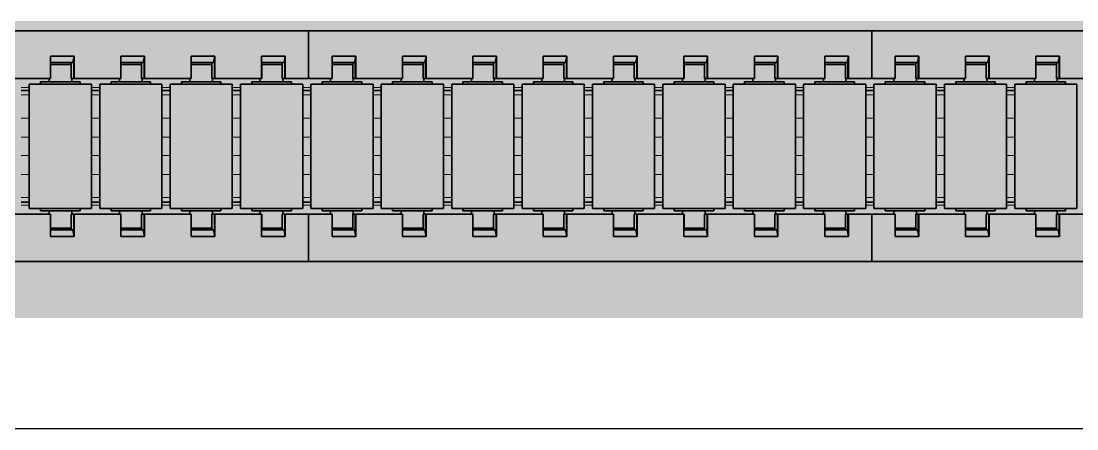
# Model space of a CAD drawing. Header units: inches. Extents: x 185496 to 352137, y 107182 to 179410.
# Drawn here: x 244778.8 to 244965.6, y 155375 to 155447.1 of the extents above; entities that cross this region are included whole.
import ezdxf

# ---------------------------------------------------------------- set-up
doc = ezdxf.new("R2010")
doc.units = ezdxf.units.IN
doc.header["$MEASUREMENT"] = 0
doc.layers.add('DIM', color=2, linetype='Continuous')
doc.layers.add('ZSX', color=4, linetype='Continuous')

# ---------------------------------------------------------------- blocks, each defined once
blk = doc.blocks.new('生产区')
at = {"layer": 'ZSX', "color": 0, "const_width": 0.35, "elevation": -1257.5994}
blk.add_lwpolyline([(120680.409, 1477.7595), (120725.5134, 1477.7595)], dxfattribs=at)
blk = doc.blocks.new('liaojia')
at = {"color": 7, "lineweight": 35, "ltscale": 0.249049}
for p, q in [((799565.87, -280043.94), (799565.87, -280143.56)), ((799606.67, -280143.56), (799606.67, -280043.94)), ((799565.87, -280143.56), (799565.87, -280243.18)), ((799606.67, -280243.18), (799606.67, -280143.56)), ((799565.87, -280243.18), (799565.87, -280342.8)), ((799606.67, -280342.8), (799606.67, -280243.18))]:
    blk.add_line(p, q, dxfattribs=at)
at = {"color": 7, "lineweight": 35, "ltscale": 0.020671}
for p, q in [((799574.27, -280102.07), (799574.27, -280110.34)), ((799598.27, -280110.34), (799598.27, -280102.07)), ((799574.27, -280114.52), (799574.27, -280122.79)), ((799598.27, -280122.79), (799598.27, -280114.52)), ((799574.27, -280126.98), (799574.27, -280135.24)), ((799598.27, -280135.24), (799598.27, -280126.98)), ((799574.27, -280151.88), (799574.27, -280160.15)), ((799598.27, -280160.15), (799598.27, -280151.88)), ((799574.27, -280164.33), (799574.27, -280172.6)), ((799598.27, -280172.6), (799598.27, -280164.33)), ((799574.27, -280176.79), (799574.27, -280185.05)), ((799598.27, -280185.05), (799598.27, -280176.79)), ((799574.27, -280189.24), (799574.27, -280197.51)), ((799598.27, -280197.51), (799598.27, -280189.24)), ((799574.27, -280201.69), (799574.27, -280209.96)), ((799598.27, -280209.96), (799598.27, -280201.69)), ((799574.27, -280214.14), (799574.27, -280222.41)), ((799598.27, -280222.41), (799598.27, -280214.14)), ((799574.27, -280226.59), (799574.27, -280234.86)), ((799598.27, -280234.86), (799598.27, -280226.59)), ((799574.27, -280251.5), (799574.27, -280259.77)), ((799598.27, -280259.77), (799598.27, -280251.5)), ((799574.27, -280263.95), (799574.27, -280272.22)), ((799598.27, -280272.22), (799598.27, -280263.95)), ((799574.27, -280276.4), (799574.27, -280284.67)), ((799598.27, -280284.67), (799598.27, -280276.4)), ((799574.27, -280288.86), (799574.27, -280297.13)), ((799598.27, -280297.13), (799598.27, -280288.86))]:
    blk.add_line(p, q, dxfattribs=at)
at = {"color": 7, "lineweight": 35, "ltscale": 0.012551}
for p, q in [((799575.27, -280112.28), (799575.27, -280107.26)), ((799597.27, -280107.26), (799597.27, -280112.28)), ((799575.27, -280174.54), (799575.27, -280169.52)), ((799597.27, -280169.52), (799597.27, -280174.54)), ((799575.27, -280187), (799575.27, -280181.98)), ((799597.27, -280181.98), (799597.27, -280187)), ((799575.27, -280211.9), (799575.27, -280206.88)), ((799597.27, -280206.88), (799597.27, -280211.9)), ((799575.27, -280224.35), (799575.27, -280219.33)), ((799597.27, -280219.33), (799597.27, -280224.35)), ((799575.27, -280286.62), (799575.27, -280281.6)), ((799597.27, -280281.6), (799597.27, -280286.62))]:
    blk.add_line(p, q, dxfattribs=at)
at = {"color": 7, "lineweight": 35, "ltscale": 0.055}
for p, q in [((799575.27, -280107.26), (799597.27, -280107.26)), ((799575.27, -280118.26), (799597.27, -280118.26)), ((799575.27, -280119.71), (799597.27, -280119.71)), ((799575.27, -280130.71), (799597.27, -280130.71)), ((799575.27, -280132.17), (799597.27, -280132.17)), ((799575.27, -280143.17), (799597.27, -280143.17)), ((799575.27, -280144.62), (799597.27, -280144.62)), ((799575.27, -280155.62), (799597.27, -280155.62)), ((799575.27, -280157.07), (799597.27, -280157.07)), ((799575.27, -280168.07), (799597.27, -280168.07)), ((799575.27, -280169.52), (799597.27, -280169.52)), ((799575.27, -280180.52), (799597.27, -280180.52)), ((799575.27, -280181.98), (799597.27, -280181.98)), ((799575.27, -280192.98), (799597.27, -280192.98)), ((799575.27, -280194.43), (799597.27, -280194.43)), ((799575.27, -280205.43), (799597.27, -280205.43)), ((799575.27, -280206.88), (799597.27, -280206.88)), ((799575.27, -280217.88), (799597.27, -280217.88)), ((799575.27, -280219.33), (799597.27, -280219.33)), ((799575.27, -280230.33), (799597.27, -280230.33)), ((799575.27, -280231.79), (799597.27, -280231.79)), ((799575.27, -280242.79), (799597.27, -280242.79)), ((799575.27, -280244.24), (799597.27, -280244.24)), ((799575.27, -280255.24), (799597.27, -280255.24)), ((799575.27, -280256.69), (799597.27, -280256.69)), ((799575.27, -280267.69), (799597.27, -280267.69)), ((799575.27, -280269.14), (799597.27, -280269.14)), ((799575.27, -280280.14), (799597.27, -280280.14)), ((799575.27, -280281.6), (799597.27, -280281.6)), ((799575.27, -280292.6), (799597.27, -280292.6))]:
    blk.add_line(p, q, dxfattribs=at)
at = {"color": 7, "lineweight": 35, "ltscale": 0.002965}
for p, q in [((799570.31, -280110.34), (799571.47, -280110.56)), ((799601.07, -280110.56), (799602.24, -280110.34)), ((799570.31, -280122.79), (799571.47, -280123.01)), ((799601.07, -280123.01), (799602.24, -280122.79)), ((799570.31, -280135.24), (799571.47, -280135.46)), ((799601.07, -280135.46), (799602.24, -280135.24)), ((799570.31, -280147.7), (799571.47, -280147.91)), ((799601.07, -280147.91), (799602.24, -280147.7)), ((799570.31, -280160.15), (799571.47, -280160.37)), ((799601.07, -280160.37), (799602.24, -280160.15)), ((799570.31, -280172.6), (799571.47, -280172.82)), ((799601.07, -280172.82), (799602.24, -280172.6)), ((799570.31, -280185.05), (799571.47, -280185.27)), ((799601.07, -280185.27), (799602.24, -280185.05)), ((799570.31, -280197.51), (799571.47, -280197.72)), ((799601.07, -280197.72), (799602.24, -280197.51)), ((799570.31, -280209.96), (799571.47, -280210.18)), ((799601.07, -280210.18), (799602.24, -280209.96)), ((799570.31, -280222.41), (799571.47, -280222.63)), ((799601.07, -280222.63), (799602.24, -280222.41)), ((799570.31, -280234.86), (799571.47, -280235.08)), ((799601.07, -280235.08), (799602.24, -280234.86)), ((799570.31, -280247.32), (799571.47, -280247.53)), ((799601.07, -280247.53), (799602.24, -280247.32)), ((799570.31, -280259.77), (799571.47, -280259.99)), ((799601.07, -280259.99), (799602.24, -280259.77)), ((799570.31, -280272.22), (799571.47, -280272.44)), ((799601.07, -280272.44), (799602.24, -280272.22)), ((799570.31, -280284.67), (799571.47, -280284.89)), ((799601.07, -280284.89), (799602.24, -280284.67))]:
    blk.add_line(p, q, dxfattribs=at)
at = {"color": 7, "lineweight": 35, "ltscale": 0.009914}
for p, q in [((799570.31, -280110.34), (799574.27, -280110.34)), ((799598.27, -280110.34), (799602.24, -280110.34)), ((799574.27, -280114.52), (799570.31, -280114.52)), ((799602.24, -280114.52), (799598.27, -280114.52)), ((799570.31, -280122.79), (799574.27, -280122.79)), ((799598.27, -280122.79), (799602.24, -280122.79)), ((799574.27, -280126.98), (799570.31, -280126.98)), ((799602.24, -280126.98), (799598.27, -280126.98)), ((799570.31, -280135.24), (799574.27, -280135.24)), ((799598.27, -280135.24), (799602.24, -280135.24)), ((799574.27, -280139.43), (799570.31, -280139.43)), ((799602.24, -280139.43), (799598.27, -280139.43)), ((799570.31, -280147.7), (799574.27, -280147.7)), ((799598.27, -280147.7), (799602.24, -280147.7)), ((799574.27, -280151.88), (799570.31, -280151.88)), ((799602.24, -280151.88), (799598.27, -280151.88)), ((799570.31, -280160.15), (799574.27, -280160.15)), ((799598.27, -280160.15), (799602.24, -280160.15)), ((799574.27, -280164.33), (799570.31, -280164.33)), ((799602.24, -280164.33), (799598.27, -280164.33)), ((799570.31, -280172.6), (799574.27, -280172.6)), ((799598.27, -280172.6), (799602.24, -280172.6)), ((799574.27, -280176.79), (799570.31, -280176.79)), ((799602.24, -280176.79), (799598.27, -280176.79)), ((799570.31, -280185.05), (799574.27, -280185.05)), ((799598.27, -280185.05), (799602.24, -280185.05)), ((799574.27, -280189.24), (799570.31, -280189.24)), ((799602.24, -280189.24), (799598.27, -280189.24)), ((799570.31, -280197.51), (799574.27, -280197.51)), ((799598.27, -280197.51), (799602.24, -280197.51)), ((799574.27, -280201.69), (799570.31, -280201.69)), ((799602.24, -280201.69), (799598.27, -280201.69)), ((799570.31, -280209.96), (799574.27, -280209.96)), ((799598.27, -280209.96), (799602.24, -280209.96)), ((799574.27, -280214.14), (799570.31, -280214.14)), ((799602.24, -280214.14), (799598.27, -280214.14)), ((799570.31, -280222.41), (799574.27, -280222.41)), ((799598.27, -280222.41), (799602.24, -280222.41)), ((799574.27, -280226.59), (799570.31, -280226.59)), ((799602.24, -280226.59), (799598.27, -280226.59)), ((799570.31, -280234.86), (799574.27, -280234.86)), ((799598.27, -280234.86), (799602.24, -280234.86)), ((799574.27, -280239.05), (799570.31, -280239.05)), ((799602.24, -280239.05), (799598.27, -280239.05)), ((799570.31, -280247.32), (799574.27, -280247.32)), ((799598.27, -280247.32), (799602.24, -280247.32)), ((799574.27, -280251.5), (799570.31, -280251.5)), ((799602.24, -280251.5), (799598.27, -280251.5)), ((799570.31, -280259.77), (799574.27, -280259.77)), ((799598.27, -280259.77), (799602.24, -280259.77)), ((799574.27, -280263.95), (799570.31, -280263.95)), ((799602.24, -280263.95), (799598.27, -280263.95)), ((799570.31, -280272.22), (799574.27, -280272.22)), ((799598.27, -280272.22), (799602.24, -280272.22)), ((799574.27, -280276.4), (799570.31, -280276.4)), ((799602.24, -280276.4), (799598.27, -280276.4)), ((799570.31, -280284.67), (799574.27, -280284.67)), ((799598.27, -280284.67), (799602.24, -280284.67)), ((799574.27, -280288.86), (799570.31, -280288.86)), ((799602.24, -280288.86), (799598.27, -280288.86))]:
    blk.add_line(p, q, dxfattribs=at)
at = {"color": 7, "lineweight": 35, "ltscale": 0.01046}
for p, q in [((799570.31, -280114.52), (799570.31, -280110.34)), ((799602.24, -280110.34), (799602.24, -280114.52)), ((799570.31, -280126.98), (799570.31, -280122.79)), ((799602.24, -280122.79), (799602.24, -280126.98)), ((799570.31, -280139.43), (799570.31, -280135.24)), ((799602.24, -280135.24), (799602.24, -280139.43)), ((799570.31, -280151.88), (799570.31, -280147.7)), ((799602.24, -280147.7), (799602.24, -280151.88)), ((799570.31, -280164.33), (799570.31, -280160.15)), ((799602.24, -280160.15), (799602.24, -280164.33)), ((799570.31, -280176.79), (799570.31, -280172.6)), ((799602.24, -280172.6), (799602.24, -280176.79)), ((799570.31, -280189.24), (799570.31, -280185.05)), ((799602.24, -280185.05), (799602.24, -280189.24)), ((799570.31, -280201.69), (799570.31, -280197.51)), ((799602.24, -280197.51), (799602.24, -280201.69)), ((799570.31, -280214.14), (799570.31, -280209.96)), ((799602.24, -280209.96), (799602.24, -280214.14)), ((799570.31, -280226.59), (799570.31, -280222.41)), ((799602.24, -280222.41), (799602.24, -280226.59)), ((799570.31, -280239.05), (799570.31, -280234.86)), ((799602.24, -280234.86), (799602.24, -280239.05)), ((799570.31, -280251.5), (799570.31, -280247.32)), ((799602.24, -280247.32), (799602.24, -280251.5)), ((799570.31, -280263.95), (799570.31, -280259.77)), ((799602.24, -280259.77), (799602.24, -280263.95)), ((799570.31, -280276.4), (799570.31, -280272.22)), ((799602.24, -280272.22), (799602.24, -280276.4)), ((799570.31, -280288.86), (799570.31, -280284.67)), ((799602.24, -280284.67), (799602.24, -280288.86))]:
    blk.add_line(p, q, dxfattribs=at)
at = {"color": 7, "lineweight": 35, "ltscale": 0.007}
for p, q in [((799571.47, -280110.41), (799574.27, -280110.41)), ((799598.27, -280110.41), (799601.07, -280110.41)), ((799571.47, -280110.87), (799574.27, -280110.87)), ((799601.07, -280110.87), (799598.27, -280110.87)), ((799571.47, -280114.51), (799574.27, -280114.51)), ((799601.07, -280114.51), (799598.27, -280114.51)), ((799571.47, -280122.87), (799574.27, -280122.87)), ((799571.47, -280123.32), (799574.27, -280123.32)), ((799598.27, -280122.87), (799601.07, -280122.87)), ((799601.07, -280123.32), (799598.27, -280123.32)), ((799571.47, -280126.96), (799574.27, -280126.96)), ((799601.07, -280126.96), (799598.27, -280126.96)), ((799571.47, -280135.32), (799574.27, -280135.32)), ((799571.47, -280135.77), (799574.27, -280135.77)), ((799598.27, -280135.32), (799601.07, -280135.32)), ((799601.07, -280135.77), (799598.27, -280135.77)), ((799571.47, -280139.41), (799574.27, -280139.41)), ((799598.27, -280139.41), (799601.07, -280139.41)), ((799571.47, -280147.77), (799574.27, -280147.77)), ((799598.27, -280147.77), (799601.07, -280147.77)), ((799574.27, -280148.23), (799571.47, -280148.23)), ((799601.07, -280148.23), (799598.27, -280148.23)), ((799571.47, -280151.86), (799574.27, -280151.86)), ((799601.07, -280151.86), (799598.27, -280151.86)), ((799571.47, -280160.22), (799574.27, -280160.22)), ((799571.47, -280160.68), (799574.27, -280160.68)), ((799598.27, -280160.22), (799601.07, -280160.22)), ((799601.07, -280160.68), (799598.27, -280160.68)), ((799571.47, -280164.32), (799574.27, -280164.32)), ((799601.07, -280164.32), (799598.27, -280164.32)), ((799571.47, -280172.68), (799574.27, -280172.68)), ((799571.47, -280173.13), (799574.27, -280173.13)), ((799598.27, -280172.68), (799601.07, -280172.68)), ((799601.07, -280173.13), (799598.27, -280173.13)), ((799571.47, -280176.77), (799574.27, -280176.77)), ((799601.07, -280176.77), (799598.27, -280176.77)), ((799571.47, -280185.13), (799574.27, -280185.13)), ((799598.27, -280185.13), (799601.07, -280185.13)), ((799571.47, -280185.58), (799574.27, -280185.58)), ((799601.07, -280185.58), (799598.27, -280185.58)), ((799571.47, -280189.22), (799574.27, -280189.22)), ((799601.07, -280189.22), (799598.27, -280189.22)), ((799571.47, -280197.58), (799574.27, -280197.58)), ((799571.47, -280198.04), (799574.27, -280198.04)), ((799598.27, -280197.58), (799601.07, -280197.58)), ((799601.07, -280198.04), (799598.27, -280198.04)), ((799571.47, -280201.67), (799574.27, -280201.67)), ((799601.07, -280201.67), (799598.27, -280201.67)), ((799571.47, -280210.03), (799574.27, -280210.03)), ((799571.47, -280210.49), (799574.27, -280210.49)), ((799598.27, -280210.03), (799601.07, -280210.03)), ((799601.07, -280210.49), (799598.27, -280210.49)), ((799571.47, -280214.13), (799574.27, -280214.13)), ((799601.07, -280214.13), (799598.27, -280214.13)), ((799571.47, -280222.49), (799574.27, -280222.49)), ((799598.27, -280222.49), (799601.07, -280222.49)), ((799571.47, -280222.94), (799574.27, -280222.94)), ((799601.07, -280222.94), (799598.27, -280222.94)), ((799571.47, -280226.58), (799574.27, -280226.58)), ((799601.07, -280226.58), (799598.27, -280226.58)), ((799571.47, -280234.94), (799574.27, -280234.94)), ((799571.47, -280235.39), (799574.27, -280235.39)), ((799598.27, -280234.94), (799601.07, -280234.94)), ((799601.07, -280235.39), (799598.27, -280235.39)), ((799571.47, -280239.03), (799574.27, -280239.03)), ((799598.27, -280239.03), (799601.07, -280239.03)), ((799571.47, -280247.39), (799574.27, -280247.39)), ((799574.27, -280247.85), (799571.47, -280247.85)), ((799598.27, -280247.39), (799601.07, -280247.39)), ((799601.07, -280247.85), (799598.27, -280247.85)), ((799571.47, -280251.48), (799574.27, -280251.48)), ((799601.07, -280251.48), (799598.27, -280251.48)), ((799571.47, -280259.84), (799574.27, -280259.84)), ((799598.27, -280259.84), (799601.07, -280259.84)), ((799571.47, -280260.3), (799574.27, -280260.3)), ((799601.07, -280260.3), (799598.27, -280260.3)), ((799571.47, -280263.94), (799574.27, -280263.94)), ((799601.07, -280263.94), (799598.27, -280263.94)), ((799571.47, -280272.3), (799574.27, -280272.3)), ((799571.47, -280272.75), (799574.27, -280272.75)), ((799598.27, -280272.3), (799601.07, -280272.3)), ((799601.07, -280272.75), (799598.27, -280272.75)), ((799571.47, -280276.39), (799574.27, -280276.39)), ((799601.07, -280276.39), (799598.27, -280276.39)), ((799571.47, -280284.75), (799574.27, -280284.75)), ((799571.47, -280285.2), (799574.27, -280285.2)), ((799598.27, -280284.75), (799601.07, -280284.75)), ((799601.07, -280285.2), (799598.27, -280285.2)), ((799571.47, -280288.84), (799574.27, -280288.84)), ((799601.07, -280288.84), (799598.27, -280288.84))]:
    blk.add_line(p, q, dxfattribs=at)
at = {"color": 7, "lineweight": 35, "ltscale": 0.000893974}
for p, q in [((799571.47, -280110.77), (799571.47, -280110.41)), ((799601.07, -280110.41), (799601.07, -280110.77)), ((799571.47, -280123.22), (799571.47, -280122.87)), ((799601.07, -280122.87), (799601.07, -280123.22)), ((799571.47, -280135.68), (799571.47, -280135.32)), ((799601.07, -280135.32), (799601.07, -280135.68)), ((799571.47, -280173.03), (799571.47, -280172.68)), ((799601.07, -280172.68), (799601.07, -280173.03)), ((799571.47, -280210.39), (799571.47, -280210.03)), ((799601.07, -280210.03), (799601.07, -280210.39)), ((799571.47, -280222.84), (799571.47, -280222.49)), ((799601.07, -280222.49), (799601.07, -280222.84)), ((799571.47, -280235.3), (799571.47, -280234.94)), ((799601.07, -280234.94), (799601.07, -280235.3)), ((799571.47, -280247.75), (799571.47, -280247.39)), ((799601.07, -280247.39), (799601.07, -280247.75)), ((799571.47, -280285.11), (799571.47, -280284.75)), ((799601.07, -280284.75), (799601.07, -280285.11))]:
    blk.add_line(p, q, dxfattribs=at)
at = {"color": 7, "lineweight": 35, "ltscale": 0.000357056}
for p, q in [((799571.47, -280110.56), (799571.47, -280110.41)), ((799571.47, -280222.63), (799571.47, -280222.49))]:
    blk.add_line(p, q, dxfattribs=at)
at = {"color": 7, "lineweight": 35, "ltscale": 0.000536919}
for p, q in [((799571.47, -280110.56), (799571.47, -280110.77)), ((799571.47, -280148.13), (799571.47, -280147.91)), ((799571.47, -280185.27), (799571.47, -280185.49)), ((799571.47, -280197.72), (799571.47, -280197.94)), ((799571.47, -280222.63), (799571.47, -280222.84)), ((799571.47, -280259.99), (799571.47, -280260.2)), ((799571.47, -280272.44), (799571.47, -280272.65))]:
    blk.add_line(p, q, dxfattribs=at)
at = {"color": 7, "lineweight": 35, "ltscale": 0.000187683}
for p, q in [((799574.27, -280110.41), (799574.27, -280110.34)), ((799598.27, -280110.41), (799598.27, -280110.34)), ((799574.27, -280222.49), (799574.27, -280222.41)), ((799598.27, -280222.49), (799598.27, -280222.41))]:
    blk.add_line(p, q, dxfattribs=at)
at = {"color": 7, "lineweight": 35, "ltscale": 0.001138}
for p, q in [((799574.27, -280110.41), (799574.27, -280110.87)), ((799598.27, -280110.87), (799598.27, -280110.41)), ((799574.27, -280122.87), (799574.27, -280123.32)), ((799598.27, -280123.32), (799598.27, -280122.87)), ((799574.27, -280135.32), (799574.27, -280135.77)), ((799598.27, -280135.77), (799598.27, -280135.32)), ((799574.27, -280147.77), (799574.27, -280148.23)), ((799598.27, -280148.23), (799598.27, -280147.77)), ((799574.27, -280160.22), (799574.27, -280160.68)), ((799598.27, -280160.68), (799598.27, -280160.22)), ((799574.27, -280172.68), (799574.27, -280173.13)), ((799598.27, -280173.13), (799598.27, -280172.68)), ((799574.27, -280185.13), (799574.27, -280185.58)), ((799598.27, -280185.58), (799598.27, -280185.13)), ((799574.27, -280197.58), (799574.27, -280198.04)), ((799598.27, -280198.04), (799598.27, -280197.58)), ((799574.27, -280210.03), (799574.27, -280210.49)), ((799598.27, -280210.49), (799598.27, -280210.03)), ((799574.27, -280222.49), (799574.27, -280222.94)), ((799598.27, -280222.94), (799598.27, -280222.49)), ((799574.27, -280234.94), (799574.27, -280235.39)), ((799598.27, -280235.39), (799598.27, -280234.94)), ((799574.27, -280247.39), (799574.27, -280247.85)), ((799598.27, -280247.85), (799598.27, -280247.39)), ((799574.27, -280259.84), (799574.27, -280260.3)), ((799598.27, -280260.3), (799598.27, -280259.84)), ((799574.27, -280272.3), (799574.27, -280272.75)), ((799598.27, -280272.75), (799598.27, -280272.3)), ((799574.27, -280284.75), (799574.27, -280285.2)), ((799598.27, -280285.2), (799598.27, -280284.75))]:
    blk.add_line(p, q, dxfattribs=at)
at = {"color": 7, "lineweight": 35, "ltscale": 0.007987}
for p, q in [((799574.87, -280112.46), (799574.87, -280109.26)), ((799597.67, -280112.46), (799597.67, -280109.26)), ((799574.87, -280124.91), (799574.87, -280121.71)), ((799597.67, -280124.91), (799597.67, -280121.71)), ((799574.87, -280137.36), (799574.87, -280134.17)), ((799597.67, -280137.36), (799597.67, -280134.17)), ((799574.87, -280149.81), (799574.87, -280146.62)), ((799597.67, -280149.81), (799597.67, -280146.62)), ((799574.87, -280162.27), (799574.87, -280159.07)), ((799597.67, -280162.27), (799597.67, -280159.07)), ((799574.87, -280174.72), (799574.87, -280171.52)), ((799597.67, -280174.72), (799597.67, -280171.52)), ((799574.87, -280187.17), (799574.87, -280183.98)), ((799597.67, -280187.17), (799597.67, -280183.98)), ((799574.87, -280199.62), (799574.87, -280196.43)), ((799597.67, -280199.62), (799597.67, -280196.43)), ((799574.87, -280212.08), (799574.87, -280208.88)), ((799597.67, -280212.08), (799597.67, -280208.88)), ((799574.87, -280224.53), (799574.87, -280221.33)), ((799597.67, -280224.53), (799597.67, -280221.33)), ((799574.87, -280249.43), (799574.87, -280246.24)), ((799597.67, -280249.43), (799597.67, -280246.24)), ((799574.87, -280261.89), (799574.87, -280258.69)), ((799597.67, -280261.89), (799597.67, -280258.69)), ((799574.87, -280274.34), (799574.87, -280271.14)), ((799597.67, -280274.34), (799597.67, -280271.14)), ((799574.87, -280286.79), (799574.87, -280283.6)), ((799597.67, -280286.79), (799597.67, -280283.6))]:
    blk.add_line(p, q, dxfattribs=at)
at = {"color": 7, "lineweight": 35, "ltscale": 0.000999832}
for p, q in [((799574.87, -280109.26), (799575.27, -280109.26)), ((799574.87, -280116.26), (799575.27, -280116.26)), ((799574.87, -280121.71), (799575.27, -280121.71)), ((799574.87, -280128.71), (799575.27, -280128.71)), ((799574.87, -280134.17), (799575.27, -280134.17)), ((799574.87, -280141.17), (799575.27, -280141.17)), ((799574.87, -280146.62), (799575.27, -280146.62)), ((799574.87, -280153.62), (799575.27, -280153.62)), ((799574.87, -280159.07), (799575.27, -280159.07)), ((799574.87, -280166.07), (799575.27, -280166.07)), ((799574.87, -280171.52), (799575.27, -280171.52)), ((799574.87, -280178.52), (799575.27, -280178.52)), ((799574.87, -280183.98), (799575.27, -280183.98)), ((799574.87, -280190.98), (799575.27, -280190.98)), ((799574.87, -280196.43), (799575.27, -280196.43)), ((799574.87, -280203.43), (799575.27, -280203.43)), ((799574.87, -280208.88), (799575.27, -280208.88)), ((799574.87, -280215.88), (799575.27, -280215.88)), ((799574.87, -280221.33), (799575.27, -280221.33)), ((799574.87, -280228.33), (799575.27, -280228.33)), ((799574.87, -280233.79), (799575.27, -280233.79)), ((799574.87, -280240.79), (799575.27, -280240.79)), ((799574.87, -280246.24), (799575.27, -280246.24)), ((799574.87, -280253.24), (799575.27, -280253.24)), ((799574.87, -280258.69), (799575.27, -280258.69)), ((799574.87, -280265.69), (799575.27, -280265.69)), ((799574.87, -280271.14), (799575.27, -280271.14)), ((799574.87, -280278.14), (799575.27, -280278.14)), ((799574.87, -280283.6), (799575.27, -280283.6)), ((799574.87, -280290.6), (799575.27, -280290.6))]:
    blk.add_line(p, q, dxfattribs=at)
at = {"color": 7, "lineweight": 35, "ltscale": 0.001}
for p, q in [((799597.27, -280109.26), (799597.67, -280109.26)), ((799597.27, -280116.26), (799597.67, -280116.26)), ((799597.27, -280121.71), (799597.67, -280121.71)), ((799597.27, -280128.71), (799597.67, -280128.71)), ((799597.27, -280134.17), (799597.67, -280134.17)), ((799597.27, -280141.17), (799597.67, -280141.17)), ((799597.27, -280146.62), (799597.67, -280146.62)), ((799597.27, -280153.62), (799597.67, -280153.62)), ((799597.27, -280159.07), (799597.67, -280159.07)), ((799597.27, -280166.07), (799597.67, -280166.07)), ((799597.27, -280171.52), (799597.67, -280171.52)), ((799597.27, -280178.52), (799597.67, -280178.52)), ((799597.27, -280183.98), (799597.67, -280183.98)), ((799597.27, -280190.98), (799597.67, -280190.98)), ((799597.27, -280196.43), (799597.67, -280196.43)), ((799597.27, -280203.43), (799597.67, -280203.43)), ((799597.27, -280208.88), (799597.67, -280208.88)), ((799597.27, -280215.88), (799597.67, -280215.88)), ((799597.27, -280221.33), (799597.67, -280221.33)), ((799597.27, -280228.33), (799597.67, -280228.33)), ((799597.27, -280233.79), (799597.67, -280233.79)), ((799597.27, -280240.79), (799597.67, -280240.79)), ((799597.27, -280246.24), (799597.67, -280246.24)), ((799597.27, -280253.24), (799597.67, -280253.24)), ((799597.27, -280258.69), (799597.67, -280258.69)), ((799597.27, -280265.69), (799597.67, -280265.69)), ((799597.27, -280271.14), (799597.67, -280271.14)), ((799597.27, -280278.14), (799597.67, -280278.14)), ((799597.27, -280283.6), (799597.67, -280283.6)), ((799597.27, -280290.6), (799597.67, -280290.6))]:
    blk.add_line(p, q, dxfattribs=at)
at = {"color": 7, "lineweight": 35, "ltscale": 0.009386}
for p, q in [((799571.47, -280110.77), (799571.47, -280114.53)), ((799601.07, -280114.53), (799601.07, -280110.77)), ((799571.47, -280123.22), (799571.47, -280126.98)), ((799601.07, -280126.98), (799601.07, -280123.22)), ((799571.47, -280135.68), (799571.47, -280139.43)), ((799601.07, -280139.43), (799601.07, -280135.68)), ((799571.47, -280148.13), (799571.47, -280151.88)), ((799601.07, -280151.88), (799601.07, -280148.13)), ((799571.47, -280160.58), (799571.47, -280164.34)), ((799601.07, -280164.34), (799601.07, -280160.58)), ((799571.47, -280173.03), (799571.47, -280176.79)), ((799601.07, -280176.79), (799601.07, -280173.03)), ((799571.47, -280185.49), (799571.47, -280189.24)), ((799601.07, -280189.24), (799601.07, -280185.49)), ((799571.47, -280197.94), (799571.47, -280201.69)), ((799601.07, -280201.69), (799601.07, -280197.94)), ((799571.47, -280210.39), (799571.47, -280214.15)), ((799601.07, -280214.15), (799601.07, -280210.39)), ((799571.47, -280222.84), (799571.47, -280226.6)), ((799601.07, -280226.6), (799601.07, -280222.84)), ((799571.47, -280235.3), (799571.47, -280239.05)), ((799601.07, -280239.05), (799601.07, -280235.3)), ((799571.47, -280247.75), (799571.47, -280251.5)), ((799601.07, -280251.5), (799601.07, -280247.75)), ((799571.47, -280260.2), (799571.47, -280263.96)), ((799601.07, -280263.96), (799601.07, -280260.2)), ((799571.47, -280272.65), (799571.47, -280276.41)), ((799601.07, -280276.41), (799601.07, -280272.65)), ((799571.47, -280285.11), (799571.47, -280288.86)), ((799601.07, -280288.86), (799601.07, -280285.11))]:
    blk.add_line(p, q, dxfattribs=at)
at = {"color": 7, "lineweight": 35, "ltscale": 0.005168}
for p, q in [((799571.77, -280112.94), (799571.77, -280110.87)), ((799571.77, -280125.39), (799571.77, -280123.32)), ((799571.77, -280137.84), (799571.77, -280135.77)), ((799571.77, -280150.29), (799571.77, -280148.23)), ((799571.77, -280162.75), (799571.77, -280160.68)), ((799571.77, -280175.2), (799571.77, -280173.13)), ((799571.77, -280187.65), (799571.77, -280185.58)), ((799571.77, -280200.1), (799571.77, -280198.04)), ((799571.77, -280212.56), (799571.77, -280210.49)), ((799571.77, -280225.01), (799571.77, -280222.94)), ((799571.77, -280237.46), (799571.77, -280235.39)), ((799571.77, -280249.91), (799571.77, -280247.85)), ((799571.77, -280262.37), (799571.77, -280260.3)), ((799571.77, -280274.82), (799571.77, -280272.75)), ((799571.77, -280287.27), (799571.77, -280285.2))]:
    blk.add_line(p, q, dxfattribs=at)
at = {"color": 7, "lineweight": 35, "ltscale": 0.004297}
for p, q in [((799571.77, -280112.59), (799571.77, -280110.87)), ((799600.77, -280110.87), (799600.77, -280112.59)), ((799571.77, -280125.04), (799571.77, -280123.32)), ((799600.77, -280123.32), (799600.77, -280125.04)), ((799571.77, -280137.49), (799571.77, -280135.77)), ((799600.77, -280135.77), (799600.77, -280137.49)), ((799571.77, -280149.95), (799571.77, -280148.23)), ((799600.77, -280148.23), (799600.77, -280149.95)), ((799571.77, -280162.4), (799571.77, -280160.68)), ((799600.77, -280160.68), (799600.77, -280162.4)), ((799571.77, -280174.85), (799571.77, -280173.13)), ((799600.77, -280173.13), (799600.77, -280174.85)), ((799571.77, -280187.3), (799571.77, -280185.58)), ((799600.77, -280185.58), (799600.77, -280187.3)), ((799571.77, -280199.75), (799571.77, -280198.04)), ((799600.77, -280198.04), (799600.77, -280199.75)), ((799571.77, -280212.21), (799571.77, -280210.49)), ((799600.77, -280210.49), (799600.77, -280212.21)), ((799571.77, -280224.66), (799571.77, -280222.94)), ((799600.77, -280222.94), (799600.77, -280224.66)), ((799571.77, -280237.11), (799571.77, -280235.39)), ((799600.77, -280235.39), (799600.77, -280237.11)), ((799571.77, -280249.56), (799571.77, -280247.85)), ((799600.77, -280247.85), (799600.77, -280249.56)), ((799571.77, -280262.02), (799571.77, -280260.3)), ((799600.77, -280260.3), (799600.77, -280262.02)), ((799571.77, -280274.47), (799571.77, -280272.75)), ((799600.77, -280272.75), (799600.77, -280274.47)), ((799571.77, -280286.92), (799571.77, -280285.2)), ((799600.77, -280285.2), (799600.77, -280286.92))]:
    blk.add_line(p, q, dxfattribs=at)
at = {"color": 7, "lineweight": 35, "ltscale": 0.0015}
for p, q in [((799574.27, -280110.76), (799574.87, -280110.76)), ((799597.67, -280110.76), (799598.27, -280110.76)), ((799574.27, -280114.76), (799574.87, -280114.76)), ((799597.67, -280114.76), (799598.27, -280114.76)), ((799574.27, -280123.21), (799574.87, -280123.21)), ((799597.67, -280123.21), (799598.27, -280123.21)), ((799574.27, -280127.21), (799574.87, -280127.21)), ((799597.67, -280127.21), (799598.27, -280127.21)), ((799574.27, -280135.67), (799574.87, -280135.67)), ((799597.67, -280135.67), (799598.27, -280135.67)), ((799574.27, -280139.67), (799574.87, -280139.67)), ((799597.67, -280139.67), (799598.27, -280139.67)), ((799574.27, -280148.12), (799574.87, -280148.12)), ((799597.67, -280148.12), (799598.27, -280148.12)), ((799574.27, -280152.12), (799574.87, -280152.12)), ((799597.67, -280152.12), (799598.27, -280152.12)), ((799574.27, -280160.57), (799574.87, -280160.57)), ((799597.67, -280160.57), (799598.27, -280160.57)), ((799574.27, -280164.57), (799574.87, -280164.57)), ((799597.67, -280164.57), (799598.27, -280164.57)), ((799574.27, -280173.02), (799574.87, -280173.02)), ((799597.67, -280173.02), (799598.27, -280173.02)), ((799574.27, -280177.02), (799574.87, -280177.02)), ((799597.67, -280177.02), (799598.27, -280177.02)), ((799574.27, -280185.48), (799574.87, -280185.48)), ((799597.67, -280185.48), (799598.27, -280185.48)), ((799574.27, -280189.48), (799574.87, -280189.48)), ((799597.67, -280189.48), (799598.27, -280189.48)), ((799574.27, -280197.93), (799574.87, -280197.93)), ((799597.67, -280197.93), (799598.27, -280197.93)), ((799574.27, -280201.93), (799574.87, -280201.93)), ((799597.67, -280201.93), (799598.27, -280201.93)), ((799574.27, -280210.38), (799574.87, -280210.38)), ((799597.67, -280210.38), (799598.27, -280210.38)), ((799574.27, -280214.38), (799574.87, -280214.38)), ((799597.67, -280214.38), (799598.27, -280214.38)), ((799574.27, -280222.83), (799574.87, -280222.83)), ((799597.67, -280222.83), (799598.27, -280222.83)), ((799574.27, -280226.83), (799574.87, -280226.83)), ((799597.67, -280226.83), (799598.27, -280226.83)), ((799574.27, -280235.29), (799574.87, -280235.29)), ((799597.67, -280235.29), (799598.27, -280235.29)), ((799574.27, -280239.29), (799574.87, -280239.29)), ((799597.67, -280239.29), (799598.27, -280239.29)), ((799574.27, -280247.74), (799574.87, -280247.74)), ((799597.67, -280247.74), (799598.27, -280247.74)), ((799574.27, -280251.74), (799574.87, -280251.74)), ((799597.67, -280251.74), (799598.27, -280251.74)), ((799574.27, -280260.19), (799574.87, -280260.19)), ((799597.67, -280260.19), (799598.27, -280260.19)), ((799574.27, -280264.19), (799574.87, -280264.19)), ((799597.67, -280264.19), (799598.27, -280264.19)), ((799574.27, -280272.64), (799574.87, -280272.64)), ((799597.67, -280272.64), (799598.27, -280272.64)), ((799574.27, -280276.64), (799574.87, -280276.64)), ((799597.67, -280276.64), (799598.27, -280276.64)), ((799574.27, -280285.1), (799574.87, -280285.1)), ((799597.67, -280285.1), (799598.27, -280285.1)), ((799574.27, -280289.1), (799574.87, -280289.1)), ((799597.67, -280289.1), (799598.27, -280289.1))]:
    blk.add_line(p, q, dxfattribs=at)
at = {"color": 7, "lineweight": 35, "ltscale": 0.009513}
for p, q in [((799574.87, -280112.46), (799574.87, -280116.26)), ((799597.67, -280116.26), (799597.67, -280112.46)), ((799574.87, -280124.91), (799574.87, -280128.71)), ((799597.67, -280128.71), (799597.67, -280124.91)), ((799574.87, -280137.36), (799574.87, -280141.17)), ((799597.67, -280141.17), (799597.67, -280137.36)), ((799574.87, -280149.81), (799574.87, -280153.62)), ((799597.67, -280153.62), (799597.67, -280149.81)), ((799574.87, -280162.27), (799574.87, -280166.07)), ((799597.67, -280166.07), (799597.67, -280162.27)), ((799574.87, -280174.72), (799574.87, -280178.52)), ((799597.67, -280178.52), (799597.67, -280174.72)), ((799574.87, -280187.17), (799574.87, -280190.98)), ((799597.67, -280190.98), (799597.67, -280187.17)), ((799574.87, -280199.62), (799574.87, -280203.43)), ((799597.67, -280203.43), (799597.67, -280199.62)), ((799574.87, -280212.08), (799574.87, -280215.88)), ((799597.67, -280215.88), (799597.67, -280212.08)), ((799574.87, -280224.53), (799574.87, -280228.33)), ((799597.67, -280228.33), (799597.67, -280224.53)), ((799574.87, -280249.43), (799574.87, -280253.24)), ((799597.67, -280253.24), (799597.67, -280249.43)), ((799574.87, -280261.89), (799574.87, -280265.69)), ((799597.67, -280265.69), (799597.67, -280261.89)), ((799574.87, -280274.34), (799574.87, -280278.14)), ((799597.67, -280278.14), (799597.67, -280274.34)), ((799574.87, -280286.79), (799574.87, -280290.6)), ((799597.67, -280290.6), (799597.67, -280286.79))]:
    blk.add_line(p, q, dxfattribs=at)
at = {"color": 7, "lineweight": 35, "ltscale": 0.014948}
for p, q in [((799575.27, -280118.26), (799575.27, -280112.28)), ((799597.27, -280112.28), (799597.27, -280118.26)), ((799575.27, -280130.71), (799575.27, -280124.74)), ((799597.27, -280124.74), (799597.27, -280130.71)), ((799575.27, -280143.17), (799575.27, -280137.19)), ((799597.27, -280137.19), (799597.27, -280143.17)), ((799575.27, -280155.62), (799575.27, -280149.64)), ((799597.27, -280149.64), (799597.27, -280155.62)), ((799575.27, -280168.07), (799575.27, -280162.09)), ((799597.27, -280162.09), (799597.27, -280168.07)), ((799575.27, -280180.52), (799575.27, -280174.54)), ((799597.27, -280174.54), (799597.27, -280180.52)), ((799575.27, -280192.98), (799575.27, -280187)), ((799597.27, -280187), (799597.27, -280192.98)), ((799575.27, -280205.43), (799575.27, -280199.45)), ((799597.27, -280199.45), (799597.27, -280205.43)), ((799575.27, -280217.88), (799575.27, -280211.9)), ((799597.27, -280211.9), (799597.27, -280217.88)), ((799575.27, -280230.33), (799575.27, -280224.35)), ((799597.27, -280224.35), (799597.27, -280230.33)), ((799575.27, -280242.79), (799575.27, -280236.81)), ((799597.27, -280236.81), (799597.27, -280242.79)), ((799575.27, -280255.24), (799575.27, -280249.26)), ((799597.27, -280249.26), (799597.27, -280255.24)), ((799575.27, -280267.69), (799575.27, -280261.71)), ((799597.27, -280261.71), (799597.27, -280267.69)), ((799575.27, -280280.14), (799575.27, -280274.16)), ((799597.27, -280274.16), (799597.27, -280280.14)), ((799575.27, -280292.6), (799575.27, -280286.62)), ((799597.27, -280286.62), (799597.27, -280292.6))]:
    blk.add_line(p, q, dxfattribs=at)
at = {"color": 7, "lineweight": 35, "ltscale": 0.000243568}
for p, q in [((799601.07, -280110.87), (799601.07, -280110.77)), ((799601.07, -280123.32), (799601.07, -280123.22)), ((799601.07, -280210.49), (799601.07, -280210.39)), ((799601.07, -280222.94), (799601.07, -280222.84)), ((799601.07, -280235.39), (799601.07, -280235.3))]:
    blk.add_line(p, q, dxfattribs=at)
at = {"color": 7, "lineweight": 13, "ltscale": 0.009093}
for p, q in [((799601.07, -280114.51), (799601.07, -280110.87)), ((799601.07, -280126.96), (799601.07, -280123.32)), ((799601.07, -280139.41), (799601.07, -280135.77)), ((799601.07, -280151.86), (799601.07, -280148.23)), ((799601.07, -280164.32), (799601.07, -280160.68)), ((799601.07, -280176.77), (799601.07, -280173.13)), ((799601.07, -280189.22), (799601.07, -280185.58)), ((799601.07, -280201.67), (799601.07, -280198.04)), ((799601.07, -280214.13), (799601.07, -280210.49)), ((799601.07, -280226.58), (799601.07, -280222.94)), ((799601.07, -280239.03), (799601.07, -280235.39)), ((799601.07, -280251.48), (799601.07, -280247.85)), ((799601.07, -280263.94), (799601.07, -280260.3)), ((799601.07, -280276.39), (799601.07, -280272.75)), ((799601.07, -280288.84), (799601.07, -280285.2))]:
    blk.add_line(p, q, dxfattribs=at)
at = {"color": 7, "lineweight": 35, "ltscale": 0.004796}
for p, q in [((799571.77, -280114.51), (799571.77, -280112.59)), ((799600.77, -280112.59), (799600.77, -280114.51)), ((799571.77, -280139.41), (799571.77, -280137.49)), ((799600.77, -280137.49), (799600.77, -280139.41)), ((799571.77, -280151.86), (799571.77, -280149.95)), ((799600.77, -280149.95), (799600.77, -280151.86)), ((799571.77, -280164.32), (799571.77, -280162.4)), ((799600.77, -280162.4), (799600.77, -280164.32)), ((799571.77, -280176.77), (799571.77, -280174.85)), ((799600.77, -280174.85), (799600.77, -280176.77)), ((799571.77, -280189.22), (799571.77, -280187.3)), ((799600.77, -280187.3), (799600.77, -280189.22)), ((799571.77, -280201.67), (799571.77, -280199.75)), ((799600.77, -280199.75), (799600.77, -280201.67)), ((799571.77, -280214.13), (799571.77, -280212.21)), ((799600.77, -280212.21), (799600.77, -280214.13)), ((799571.77, -280226.58), (799571.77, -280224.66)), ((799600.77, -280224.66), (799600.77, -280226.58)), ((799571.77, -280251.48), (799571.77, -280249.56)), ((799600.77, -280249.56), (799600.77, -280251.48)), ((799571.77, -280263.94), (799571.77, -280262.02)), ((799600.77, -280262.02), (799600.77, -280263.94)), ((799571.77, -280276.39), (799571.77, -280274.47)), ((799600.77, -280274.47), (799600.77, -280276.39)), ((799571.77, -280288.84), (799571.77, -280286.92)), ((799600.77, -280286.92), (799600.77, -280288.84))]:
    blk.add_line(p, q, dxfattribs=at)
at = {"color": 7, "lineweight": 35, "ltscale": 0.003925}
for p, q in [((799571.77, -280114.51), (799571.77, -280112.94)), ((799571.77, -280126.96), (799571.77, -280125.39)), ((799571.77, -280139.41), (799571.77, -280137.84)), ((799571.77, -280151.86), (799571.77, -280150.29)), ((799571.77, -280164.32), (799571.77, -280162.75)), ((799571.77, -280176.77), (799571.77, -280175.2)), ((799571.77, -280189.22), (799571.77, -280187.65)), ((799571.77, -280201.67), (799571.77, -280200.1)), ((799571.77, -280214.13), (799571.77, -280212.56)), ((799571.77, -280226.58), (799571.77, -280225.01)), ((799571.77, -280239.03), (799571.77, -280237.46)), ((799571.77, -280251.48), (799571.77, -280249.91)), ((799571.77, -280263.94), (799571.77, -280262.37)), ((799571.77, -280276.39), (799571.77, -280274.82)), ((799571.77, -280288.84), (799571.77, -280287.27))]:
    blk.add_line(p, q, dxfattribs=at)
at = {"color": 7, "lineweight": 35, "ltscale": 4.13895e-05}
for p, q in [((799574.27, -280114.51), (799574.27, -280114.52)), ((799598.27, -280114.52), (799598.27, -280114.51)), ((799601.07, -280114.51), (799601.07, -280114.52)), ((799574.27, -280139.41), (799574.27, -280139.43)), ((799598.27, -280139.43), (799598.27, -280139.41)), ((799601.07, -280139.43), (799601.07, -280139.41)), ((799574.27, -280176.77), (799574.27, -280176.79)), ((799598.27, -280176.79), (799598.27, -280176.77)), ((799601.07, -280176.77), (799601.07, -280176.79)), ((799574.27, -280214.13), (799574.27, -280214.14)), ((799598.27, -280214.14), (799598.27, -280214.13)), ((799601.07, -280214.13), (799601.07, -280214.14)), ((799574.27, -280226.58), (799574.27, -280226.59)), ((799598.27, -280226.59), (799598.27, -280226.58)), ((799601.07, -280226.58), (799601.07, -280226.59)), ((799574.27, -280239.03), (799574.27, -280239.05)), ((799598.27, -280239.05), (799598.27, -280239.03)), ((799601.07, -280239.05), (799601.07, -280239.03)), ((799574.27, -280251.48), (799574.27, -280251.5)), ((799598.27, -280251.5), (799598.27, -280251.48)), ((799601.07, -280251.48), (799601.07, -280251.5)), ((799574.27, -280288.84), (799574.27, -280288.86)), ((799598.27, -280288.86), (799598.27, -280288.84)), ((799601.07, -280288.84), (799601.07, -280288.86))]:
    blk.add_line(p, q, dxfattribs=at)
at = {"color": 7, "lineweight": 35, "ltscale": 0.012552}
for p, q in [((799575.27, -280124.74), (799575.27, -280119.71)), ((799597.27, -280119.71), (799597.27, -280124.74)), ((799575.27, -280137.19), (799575.27, -280132.17)), ((799597.27, -280132.17), (799597.27, -280137.19)), ((799575.27, -280149.64), (799575.27, -280144.62)), ((799597.27, -280144.62), (799597.27, -280149.64)), ((799575.27, -280162.09), (799575.27, -280157.07)), ((799597.27, -280157.07), (799597.27, -280162.09)), ((799575.27, -280199.45), (799575.27, -280194.43)), ((799597.27, -280194.43), (799597.27, -280199.45)), ((799575.27, -280236.81), (799575.27, -280231.79)), ((799597.27, -280231.79), (799597.27, -280236.81)), ((799575.27, -280249.26), (799575.27, -280244.24)), ((799597.27, -280244.24), (799597.27, -280249.26)), ((799575.27, -280261.71), (799575.27, -280256.69)), ((799597.27, -280256.69), (799597.27, -280261.71)), ((799575.27, -280274.16), (799575.27, -280269.14)), ((799597.27, -280269.14), (799597.27, -280274.16))]:
    blk.add_line(p, q, dxfattribs=at)
at = {"color": 7, "lineweight": 13, "ltscale": 0.003631}
for p, q in [((799575.87, -280119.71), (799575.87, -280118.26)), ((799577.19, -280119.71), (799577.19, -280118.26)), ((799581.31, -280119.71), (799581.31, -280118.26)), ((799584.67, -280119.71), (799584.67, -280118.26)), ((799587.88, -280119.71), (799587.88, -280118.26)), ((799591.24, -280119.71), (799591.24, -280118.26)), ((799595.36, -280119.71), (799595.36, -280118.26)), ((799596.67, -280119.71), (799596.67, -280118.26)), ((799575.87, -280132.17), (799575.87, -280130.71)), ((799577.19, -280132.17), (799577.19, -280130.71)), ((799581.31, -280132.17), (799581.31, -280130.71)), ((799584.67, -280132.17), (799584.67, -280130.71)), ((799587.88, -280132.17), (799587.88, -280130.71)), ((799591.24, -280132.17), (799591.24, -280130.71)), ((799595.36, -280132.17), (799595.36, -280130.71)), ((799596.67, -280132.17), (799596.67, -280130.71)), ((799575.87, -280144.62), (799575.87, -280143.17)), ((799577.19, -280144.62), (799577.19, -280143.17)), ((799581.31, -280144.62), (799581.31, -280143.17)), ((799584.67, -280144.62), (799584.67, -280143.17)), ((799587.88, -280144.62), (799587.88, -280143.17)), ((799591.24, -280144.62), (799591.24, -280143.17)), ((799595.36, -280144.62), (799595.36, -280143.17)), ((799596.67, -280144.62), (799596.67, -280143.17)), ((799575.87, -280157.07), (799575.87, -280155.62)), ((799577.19, -280157.07), (799577.19, -280155.62)), ((799581.31, -280157.07), (799581.31, -280155.62)), ((799584.67, -280157.07), (799584.67, -280155.62)), ((799587.88, -280157.07), (799587.88, -280155.62)), ((799591.24, -280157.07), (799591.24, -280155.62)), ((799595.36, -280157.07), (799595.36, -280155.62)), ((799596.67, -280157.07), (799596.67, -280155.62)), ((799575.87, -280169.52), (799575.87, -280168.07)), ((799577.19, -280169.52), (799577.19, -280168.07)), ((799581.31, -280169.52), (799581.31, -280168.07)), ((799584.67, -280169.52), (799584.67, -280168.07)), ((799587.88, -280169.52), (799587.88, -280168.07)), ((799591.24, -280169.52), (799591.24, -280168.07)), ((799595.36, -280169.52), (799595.36, -280168.07)), ((799596.67, -280169.52), (799596.67, -280168.07)), ((799575.87, -280181.98), (799575.87, -280180.52)), ((799577.19, -280181.98), (799577.19, -280180.52)), ((799581.31, -280181.98), (799581.31, -280180.52)), ((799584.67, -280181.98), (799584.67, -280180.52)), ((799587.88, -280181.98), (799587.88, -280180.52)), ((799591.24, -280181.98), (799591.24, -280180.52)), ((799595.36, -280181.98), (799595.36, -280180.52)), ((799596.67, -280181.98), (799596.67, -280180.52)), ((799575.87, -280194.43), (799575.87, -280192.98)), ((799577.19, -280194.43), (799577.19, -280192.98)), ((799581.31, -280194.43), (799581.31, -280192.98)), ((799584.67, -280194.43), (799584.67, -280192.98)), ((799587.88, -280194.43), (799587.88, -280192.98)), ((799591.24, -280194.43), (799591.24, -280192.98)), ((799595.36, -280194.43), (799595.36, -280192.98)), ((799596.67, -280194.43), (799596.67, -280192.98)), ((799575.87, -280206.88), (799575.87, -280205.43)), ((799577.19, -280206.88), (799577.19, -280205.43)), ((799581.31, -280206.88), (799581.31, -280205.43)), ((799584.67, -280206.88), (799584.67, -280205.43)), ((799587.88, -280206.88), (799587.88, -280205.43)), ((799591.24, -280206.88), (799591.24, -280205.43)), ((799595.36, -280206.88), (799595.36, -280205.43)), ((799596.67, -280206.88), (799596.67, -280205.43)), ((799575.87, -280219.33), (799575.87, -280217.88)), ((799577.19, -280219.33), (799577.19, -280217.88)), ((799581.31, -280219.33), (799581.31, -280217.88)), ((799584.67, -280219.33), (799584.67, -280217.88)), ((799587.88, -280219.33), (799587.88, -280217.88)), ((799591.24, -280219.33), (799591.24, -280217.88)), ((799595.36, -280219.33), (799595.36, -280217.88)), ((799596.67, -280219.33), (799596.67, -280217.88)), ((799575.87, -280231.79), (799575.87, -280230.33)), ((799577.19, -280231.79), (799577.19, -280230.33)), ((799581.31, -280231.79), (799581.31, -280230.33)), ((799584.67, -280231.79), (799584.67, -280230.33)), ((799587.88, -280231.79), (799587.88, -280230.33)), ((799591.24, -280231.79), (799591.24, -280230.33)), ((799595.36, -280231.79), (799595.36, -280230.33)), ((799596.67, -280231.79), (799596.67, -280230.33)), ((799575.87, -280244.24), (799575.87, -280242.79)), ((799577.19, -280244.24), (799577.19, -280242.79)), ((799581.31, -280244.24), (799581.31, -280242.79)), ((799584.67, -280244.24), (799584.67, -280242.79)), ((799587.88, -280244.24), (799587.88, -280242.79)), ((799591.24, -280244.24), (799591.24, -280242.79)), ((799595.36, -280244.24), (799595.36, -280242.79)), ((799596.67, -280244.24), (799596.67, -280242.79)), ((799575.87, -280256.69), (799575.87, -280255.24)), ((799577.19, -280256.69), (799577.19, -280255.24)), ((799581.31, -280256.69), (799581.31, -280255.24)), ((799584.67, -280256.69), (799584.67, -280255.24)), ((799587.88, -280256.69), (799587.88, -280255.24)), ((799591.24, -280256.69), (799591.24, -280255.24)), ((799595.36, -280256.69), (799595.36, -280255.24)), ((799596.67, -280256.69), (799596.67, -280255.24)), ((799575.87, -280269.14), (799575.87, -280267.69)), ((799577.19, -280269.14), (799577.19, -280267.69)), ((799581.31, -280269.14), (799581.31, -280267.69)), ((799584.67, -280269.14), (799584.67, -280267.69)), ((799587.88, -280269.14), (799587.88, -280267.69)), ((799591.24, -280269.14), (799591.24, -280267.69)), ((799595.36, -280269.14), (799595.36, -280267.69)), ((799596.67, -280269.14), (799596.67, -280267.69)), ((799575.87, -280281.6), (799575.87, -280280.14)), ((799577.19, -280281.6), (799577.19, -280280.14)), ((799581.31, -280281.6), (799581.31, -280280.14)), ((799584.67, -280281.6), (799584.67, -280280.14)), ((799587.88, -280281.6), (799587.88, -280280.14)), ((799591.24, -280281.6), (799591.24, -280280.14)), ((799595.36, -280281.6), (799595.36, -280280.14)), ((799596.67, -280281.6), (799596.67, -280280.14)), ((799575.87, -280294.05), (799575.87, -280292.6)), ((799577.19, -280294.05), (799577.19, -280292.6)), ((799581.31, -280294.05), (799581.31, -280292.6)), ((799584.67, -280294.05), (799584.67, -280292.6)), ((799587.88, -280294.05), (799587.88, -280292.6)), ((799591.24, -280294.05), (799591.24, -280292.6)), ((799595.36, -280294.05), (799595.36, -280292.6)), ((799596.67, -280294.05), (799596.67, -280292.6))]:
    blk.add_line(p, q, dxfattribs=at)
at = {"color": 7, "lineweight": 35, "ltscale": 0.003631}
for p, q in [((799576.37, -280119.71), (799576.37, -280118.26)), ((799596.17, -280119.71), (799596.17, -280118.26)), ((799576.37, -280132.17), (799576.37, -280130.71)), ((799596.17, -280132.17), (799596.17, -280130.71)), ((799576.37, -280144.62), (799576.37, -280143.17)), ((799596.17, -280144.62), (799596.17, -280143.17)), ((799576.37, -280157.07), (799576.37, -280155.62)), ((799596.17, -280157.07), (799596.17, -280155.62)), ((799576.37, -280169.52), (799576.37, -280168.07)), ((799596.17, -280169.52), (799596.17, -280168.07)), ((799576.37, -280181.98), (799576.37, -280180.52)), ((799596.17, -280181.98), (799596.17, -280180.52)), ((799576.37, -280194.43), (799576.37, -280192.98)), ((799596.17, -280194.43), (799596.17, -280192.98)), ((799576.37, -280206.88), (799576.37, -280205.43)), ((799596.17, -280206.88), (799596.17, -280205.43)), ((799576.37, -280219.33), (799576.37, -280217.88)), ((799596.17, -280219.33), (799596.17, -280217.88)), ((799576.37, -280231.79), (799576.37, -280230.33)), ((799596.17, -280231.79), (799596.17, -280230.33)), ((799576.37, -280244.24), (799576.37, -280242.79)), ((799596.17, -280244.24), (799596.17, -280242.79)), ((799576.37, -280256.69), (799576.37, -280255.24)), ((799596.17, -280256.69), (799596.17, -280255.24)), ((799576.37, -280269.14), (799576.37, -280267.69)), ((799596.17, -280269.14), (799596.17, -280267.69)), ((799576.37, -280281.6), (799576.37, -280280.14)), ((799596.17, -280281.6), (799596.17, -280280.14)), ((799576.37, -280294.05), (799576.37, -280292.6)), ((799596.17, -280294.05), (799596.17, -280292.6))]:
    blk.add_line(p, q, dxfattribs=at)
at = {"color": 7, "lineweight": 35, "ltscale": 0.000356865}
for p, q in [((799571.47, -280123.01), (799571.47, -280122.87)), ((799571.47, -280135.46), (799571.47, -280135.32)), ((799571.47, -280147.91), (799571.47, -280147.77)), ((799571.47, -280172.82), (799571.47, -280172.68)), ((799571.47, -280185.27), (799571.47, -280185.13)), ((799571.47, -280197.72), (799571.47, -280197.58)), ((799571.47, -280210.18), (799571.47, -280210.03)), ((799571.47, -280235.08), (799571.47, -280234.94)), ((799571.47, -280247.53), (799571.47, -280247.39)), ((799571.47, -280259.99), (799571.47, -280259.84)), ((799571.47, -280272.44), (799571.47, -280272.3)), ((799571.47, -280284.89), (799571.47, -280284.75))]:
    blk.add_line(p, q, dxfattribs=at)
at = {"color": 7, "lineweight": 35, "ltscale": 0.000537109}
for p, q in [((799571.47, -280123.01), (799571.47, -280123.22)), ((799571.47, -280135.46), (799571.47, -280135.68)), ((799571.47, -280160.37), (799571.47, -280160.58)), ((799571.47, -280172.82), (799571.47, -280173.03)), ((799571.47, -280210.18), (799571.47, -280210.39)), ((799571.47, -280235.08), (799571.47, -280235.3)), ((799571.47, -280247.75), (799571.47, -280247.53)), ((799571.47, -280284.89), (799571.47, -280285.11))]:
    blk.add_line(p, q, dxfattribs=at)
at = {"color": 7, "lineweight": 35, "ltscale": 0.000187874}
for p, q in [((799574.27, -280122.87), (799574.27, -280122.79)), ((799598.27, -280122.87), (799598.27, -280122.79)), ((799574.27, -280135.32), (799574.27, -280135.24)), ((799598.27, -280135.32), (799598.27, -280135.24)), ((799574.27, -280147.77), (799574.27, -280147.7)), ((799598.27, -280147.77), (799598.27, -280147.7)), ((799574.27, -280160.22), (799574.27, -280160.15)), ((799598.27, -280160.22), (799598.27, -280160.15)), ((799574.27, -280172.68), (799574.27, -280172.6)), ((799598.27, -280172.68), (799598.27, -280172.6)), ((799574.27, -280185.13), (799574.27, -280185.05)), ((799598.27, -280185.13), (799598.27, -280185.05)), ((799574.27, -280197.58), (799574.27, -280197.51)), ((799598.27, -280197.58), (799598.27, -280197.51)), ((799574.27, -280210.03), (799574.27, -280209.96)), ((799598.27, -280210.03), (799598.27, -280209.96)), ((799574.27, -280234.94), (799574.27, -280234.86)), ((799598.27, -280234.94), (799598.27, -280234.86)), ((799574.27, -280247.39), (799574.27, -280247.32)), ((799598.27, -280247.39), (799598.27, -280247.32)), ((799574.27, -280259.84), (799574.27, -280259.77)), ((799598.27, -280259.84), (799598.27, -280259.77)), ((799574.27, -280272.3), (799574.27, -280272.22)), ((799598.27, -280272.3), (799598.27, -280272.22)), ((799574.27, -280284.75), (799574.27, -280284.67)), ((799598.27, -280284.75), (799598.27, -280284.67))]:
    blk.add_line(p, q, dxfattribs=at)
at = {"color": 7, "lineweight": 35, "ltscale": 0.004797}
for p, q in [((799571.77, -280126.96), (799571.77, -280125.04)), ((799600.77, -280125.04), (799600.77, -280126.96)), ((799571.77, -280239.03), (799571.77, -280237.11)), ((799600.77, -280237.11), (799600.77, -280239.03))]:
    blk.add_line(p, q, dxfattribs=at)
at = {"color": 7, "lineweight": 35, "ltscale": 4.11987e-05}
for p, q in [((799574.27, -280126.96), (799574.27, -280126.98)), ((799598.27, -280126.98), (799598.27, -280126.96)), ((799601.07, -280126.96), (799601.07, -280126.98))]:
    blk.add_line(p, q, dxfattribs=at)
at = {"color": 7, "lineweight": 35, "ltscale": 0.000243759}
for p, q in [((799601.07, -280135.77), (799601.07, -280135.68)), ((799601.07, -280148.23), (799601.07, -280148.13)), ((799601.07, -280160.68), (799601.07, -280160.58)), ((799601.07, -280173.13), (799601.07, -280173.03)), ((799601.07, -280185.58), (799601.07, -280185.49)), ((799601.07, -280198.04), (799601.07, -280197.94)), ((799601.07, -280247.85), (799601.07, -280247.75)), ((799601.07, -280260.3), (799601.07, -280260.2)), ((799601.07, -280272.75), (799601.07, -280272.65)), ((799601.07, -280285.2), (799601.07, -280285.11))]:
    blk.add_line(p, q, dxfattribs=at)
at = {"color": 7, "lineweight": 35, "ltscale": 0.009838}
for p, q in [((799574.27, -280139.43), (799574.27, -280143.36)), ((799598.27, -280143.36), (799598.27, -280139.43)), ((799574.27, -280143.76), (799574.27, -280147.7)), ((799598.27, -280147.7), (799598.27, -280143.76))]:
    blk.add_line(p, q, dxfattribs=at)
at = {"color": 7, "lineweight": 35, "ltscale": 0.000326729}
blk.add_line((799565.87, -280143.33), (799565.87, -280143.46), dxfattribs=at)
at = {"color": 7, "lineweight": 35, "ltscale": 0.0205}
for p, q in [((799565.87, -280143.56), (799574.07, -280143.56)), ((799574.07, -280143.56), (799565.87, -280143.56)), ((799598.47, -280143.56), (799606.67, -280143.56)), ((799606.67, -280143.56), (799598.47, -280143.56)), ((799565.87, -280243.18), (799574.07, -280243.18)), ((799574.07, -280243.18), (799565.87, -280243.18)), ((799598.47, -280243.18), (799606.67, -280243.18)), ((799606.67, -280243.18), (799598.47, -280243.18))]:
    blk.add_line(p, q, dxfattribs=at)
at = {"color": 7, "lineweight": 35, "ltscale": 0.000653648}
for p, q in [((799565.87, -280143.56), (799565.87, -280143.82)), ((799574.27, -280143.36), (799574.27, -280143.62)), ((799598.27, -280143.62), (799598.27, -280143.36)), ((799574.27, -280242.98), (799574.27, -280243.24)), ((799598.27, -280243.24), (799598.27, -280242.98))]:
    blk.add_line(p, q, dxfattribs=at)
at = {"color": 7, "lineweight": 35, "ltscale": 0.000336266}
for p, q in [((799574.27, -280143.63), (799574.27, -280143.76)), ((799574.27, -280243.24), (799574.27, -280243.38))]:
    blk.add_line(p, q, dxfattribs=at)
at = {"color": 7, "lineweight": 35, "ltscale": 0.001377}
for p, q in [((799598.27, -280144.18), (799598.27, -280143.62)), ((799598.27, -280243.79), (799598.27, -280243.24))]:
    blk.add_line(p, q, dxfattribs=at)
at = {"color": 7, "lineweight": 35, "ltscale": 0.000747108}
blk.add_line((799598.27, -280144.18), (799598.27, -280144.47), dxfattribs=at)
at = {"color": 7, "lineweight": 35, "ltscale": 0.00082798}
for p, q in [((799598.27, -280144.81), (799598.27, -280144.47)), ((799598.27, -280244.42), (799598.27, -280244.09))]:
    blk.add_line(p, q, dxfattribs=at)
at = {"color": 7, "lineweight": 35, "ltscale": 0.000893784}
for p, q in [((799571.47, -280148.13), (799571.47, -280147.77)), ((799601.07, -280147.77), (799601.07, -280148.13)), ((799571.47, -280160.58), (799571.47, -280160.22)), ((799601.07, -280160.22), (799601.07, -280160.58)), ((799571.47, -280185.49), (799571.47, -280185.13)), ((799601.07, -280185.13), (799601.07, -280185.49)), ((799571.47, -280197.94), (799571.47, -280197.58)), ((799601.07, -280197.58), (799601.07, -280197.94)), ((799571.47, -280260.2), (799571.47, -280259.84)), ((799601.07, -280259.84), (799601.07, -280260.2)), ((799571.47, -280272.65), (799571.47, -280272.3)), ((799601.07, -280272.3), (799601.07, -280272.65))]:
    blk.add_line(p, q, dxfattribs=at)
at = {"color": 7, "lineweight": 35, "ltscale": 4.15802e-05}
for p, q in [((799574.27, -280151.86), (799574.27, -280151.88)), ((799598.27, -280151.88), (799598.27, -280151.86)), ((799601.07, -280151.86), (799601.07, -280151.88)), ((799574.27, -280164.32), (799574.27, -280164.33)), ((799598.27, -280164.33), (799598.27, -280164.32)), ((799601.07, -280164.32), (799601.07, -280164.33)), ((799574.27, -280189.22), (799574.27, -280189.24)), ((799598.27, -280189.24), (799598.27, -280189.22)), ((799601.07, -280189.22), (799601.07, -280189.24)), ((799574.27, -280201.67), (799574.27, -280201.69)), ((799598.27, -280201.69), (799598.27, -280201.67)), ((799601.07, -280201.67), (799601.07, -280201.69)), ((799574.27, -280263.94), (799574.27, -280263.95)), ((799598.27, -280263.95), (799598.27, -280263.94)), ((799601.07, -280263.94), (799601.07, -280263.95)), ((799574.27, -280276.39), (799574.27, -280276.4)), ((799598.27, -280276.4), (799598.27, -280276.39)), ((799601.07, -280276.39), (799601.07, -280276.4))]:
    blk.add_line(p, q, dxfattribs=at)
at = {"color": 7, "lineweight": 35, "ltscale": 0.000356674}
blk.add_line((799571.47, -280160.37), (799571.47, -280160.22), dxfattribs=at)
at = {"color": 7, "lineweight": 35, "ltscale": 0.007988}
for p, q in [((799574.87, -280236.98), (799574.87, -280233.79)), ((799597.67, -280236.98), (799597.67, -280233.79))]:
    blk.add_line(p, q, dxfattribs=at)
at = {"color": 7, "lineweight": 35, "ltscale": 0.009512}
for p, q in [((799574.87, -280236.98), (799574.87, -280240.79)), ((799597.67, -280240.79), (799597.67, -280236.98))]:
    blk.add_line(p, q, dxfattribs=at)
at = {"color": 7, "lineweight": 35, "ltscale": 0.009837}
for p, q in [((799574.27, -280239.05), (799574.27, -280242.98)), ((799598.27, -280242.98), (799598.27, -280239.05)), ((799574.27, -280243.38), (799574.27, -280247.32)), ((799598.27, -280247.32), (799598.27, -280243.38))]:
    blk.add_line(p, q, dxfattribs=at)
at = {"color": 7, "lineweight": 35, "ltscale": 0.000326538}
blk.add_line((799565.87, -280242.94), (799565.87, -280243.08), dxfattribs=at)
at = {"color": 7, "lineweight": 35, "ltscale": 0.000653839}
blk.add_line((799565.87, -280243.18), (799565.87, -280243.44), dxfattribs=at)
at = {"color": 7, "lineweight": 35, "ltscale": 0.000747299}
blk.add_line((799598.27, -280243.79), (799598.27, -280244.09), dxfattribs=at)
at = {"color": 7, "lineweight": 35}
for centre, start_param, end_param in [((799574.07, -280143.36), 4.712389, 6.283185), ((799574.07, -280143.76), 6.283185, 7.853982), ((799574.07, -280143.62), 5.932216, 6.283185), ((799598.47, -280143.36), 3.141593, 4.712389), ((799598.47, -280143.76), 1.570796, 3.141593), ((799598.47, -280143.62), 3.141593, 3.492593), ((799574.07, -280242.98), 4.712389, 6.283185), ((799574.07, -280243.38), 6.283185, 7.853982), ((799574.07, -280243.24), 5.932216, 6.283185), ((799598.47, -280242.98), 3.141593, 4.712389), ((799598.47, -280243.38), 1.570796, 3.141593), ((799598.47, -280243.24), 3.141593, 3.492593)]:
    blk.add_ellipse(centre, major_axis=(0.2, 0), ratio=0.996195, start_param=start_param, end_param=end_param, dxfattribs=at)

msp = doc.modelspace()

# ---------------------------------------------------------------- linework, layer by layer
at = {"color": 5, "ltscale": 100}
msp.add_line((245715.11, 155374.98), (241234.9, 155374.98), dxfattribs=at)

# ---------------------------------------------------------------- block references
at = {"color": 30, "rotation": 270}
msp.add_blockref('liaojia', (525072.84, 955011.25), dxfattribs=at)
at = {"layer": 'DIM', "xscale": 150, "yscale": 150, "zscale": 150}
msp.add_blockref('生产区', (-17863053.45, -66243.05, 276290.76), dxfattribs=at)

doc.saveas('drawing.dxf')
